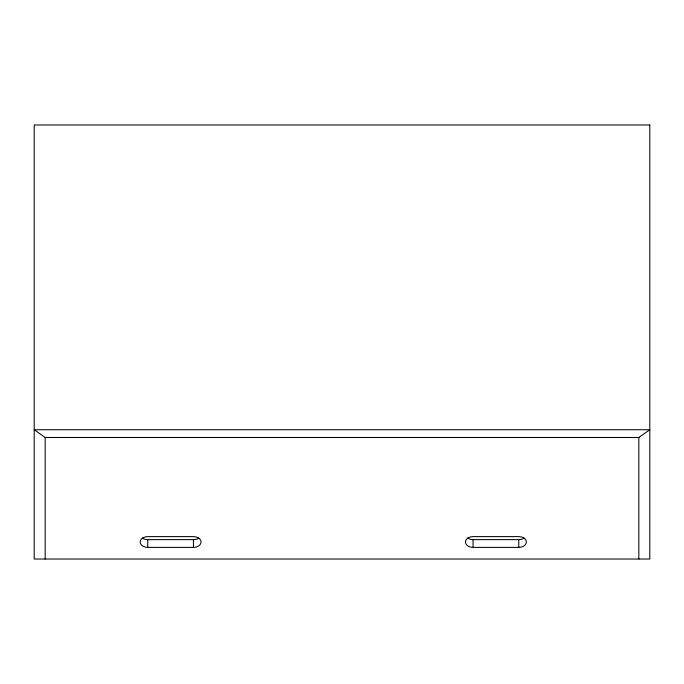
<?xml version="1.0" encoding="UTF-8"?>
<svg xmlns="http://www.w3.org/2000/svg" width="684" height="684" viewBox="0 0 684 684"><rect width="100%" height="100%" fill="white"/><g stroke="black" fill="none" stroke-linecap="round" stroke-linejoin="round"><path stroke-width="1.03" d="M638.83 437.486L649.8 429.732L34.2 429.732L45.17 437.486L638.83 437.486L638.83 559.025M142.357 538.051A7.618 5.386 0 0 0 147.744 539.633L193.452 539.633A7.618 5.386 0 0 0 198.847 538.051M467.659 538.051A7.618 5.386 0 0 0 473.046 539.633L518.754 539.633A7.618 5.386 0 0 0 524.141 538.051M147.744 547.388L193.452 547.388A7.618 5.386 0 0 0 201.079 542.002A7.618 5.386 0 0 0 193.452 536.615L147.744 536.615A7.618 5.386 0 0 0 140.126 542.002A7.618 5.386 0 0 0 147.744 547.388L147.744 539.633M473.046 547.388L518.754 547.388A7.618 5.386 0 0 0 526.372 542.002A7.618 5.386 0 0 0 518.754 536.615L473.046 536.615A7.618 5.386 0 0 0 465.428 542.002A7.618 5.386 0 0 0 473.046 547.388L473.046 539.633M518.754 539.633L518.754 547.388M193.452 539.633L193.452 547.388M45.17 437.486L45.17 559.025M649.8 124.975L34.2 124.975L34.2 559.025L649.8 559.025L649.8 124.975"/></g></svg>
